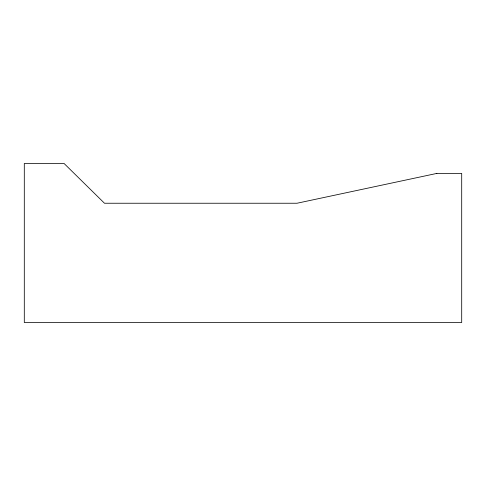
<?xml version="1.0" encoding="UTF-8"?>
<svg xmlns="http://www.w3.org/2000/svg" width="486" height="486" viewBox="0 0 486 486"><rect width="100%" height="100%" fill="white"/><g stroke="black" fill="none" stroke-linecap="round" stroke-linejoin="round"><path stroke-width="0.73" d="M436.847 173.411L297.025 203.239L104.478 203.239L64.061 163.472L24.3 163.472L24.3 322.528L461.7 322.528L461.7 173.411L436.847 173.411"/></g></svg>
